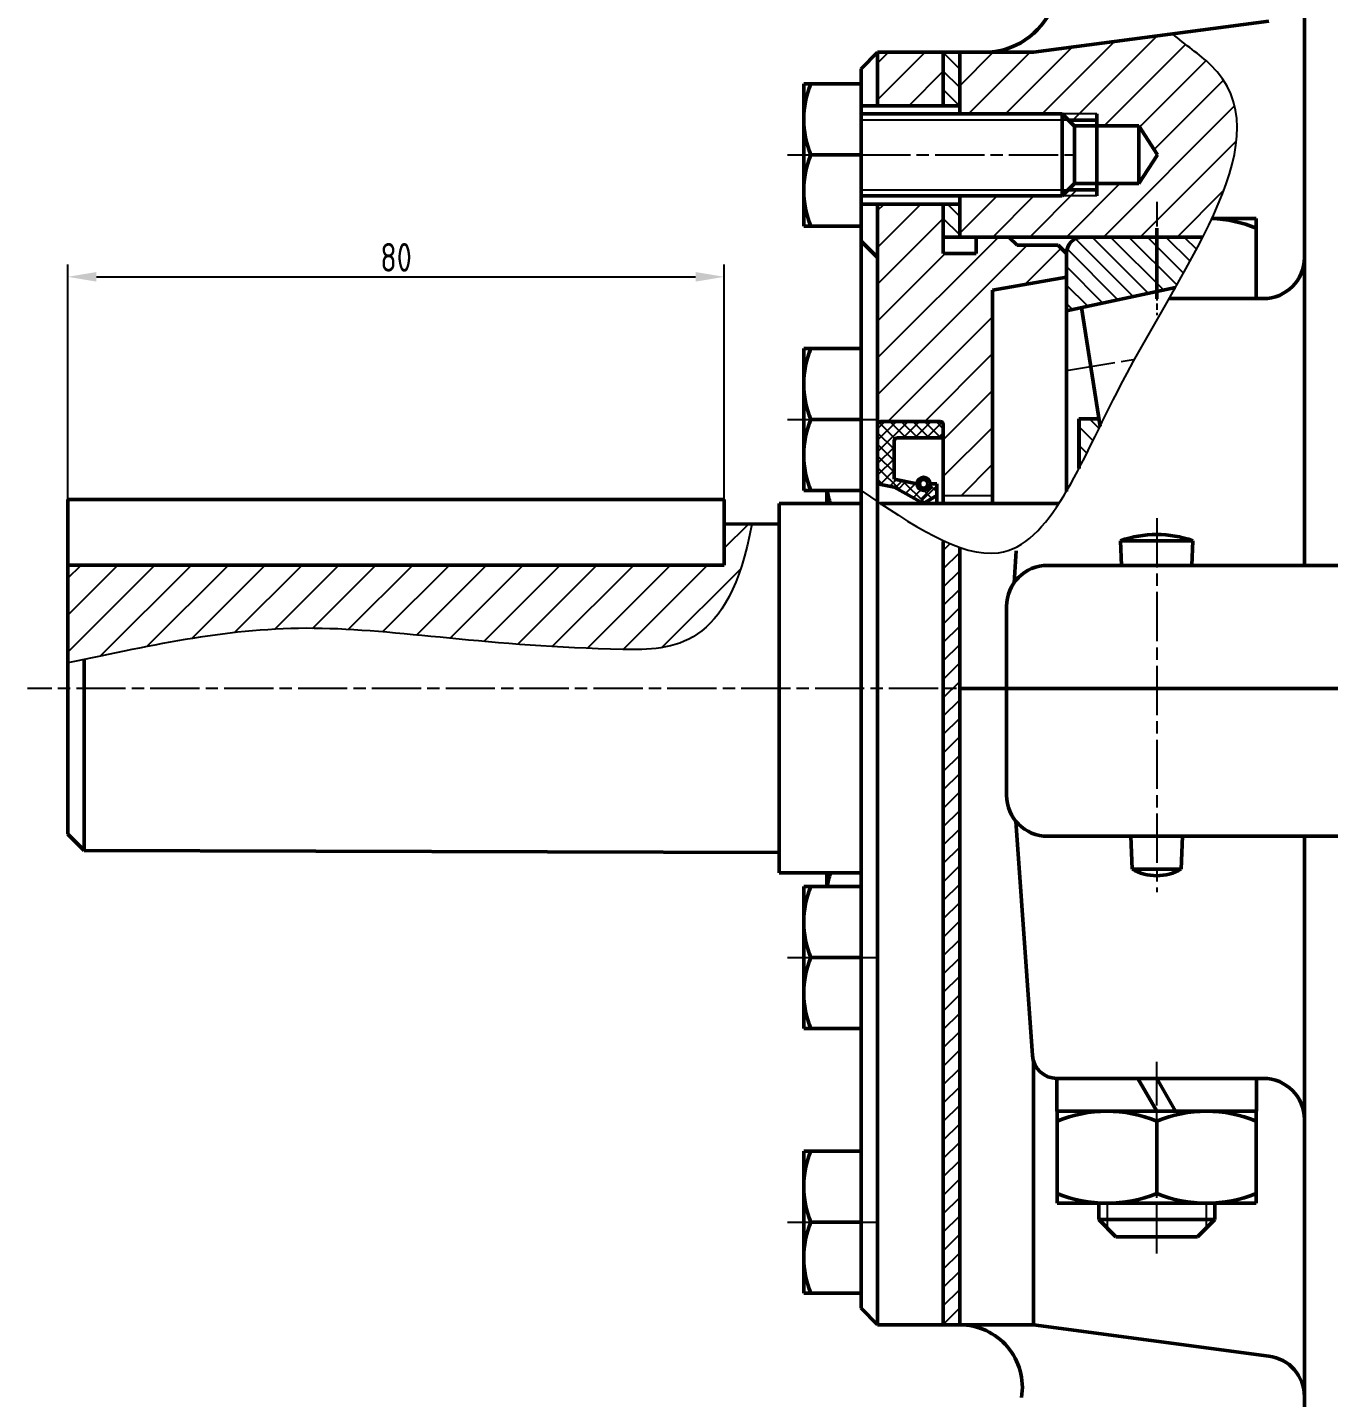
# Model space of a CAD drawing. Header units: millimetres. Extents: x -11122 to -2883, y -3177 to -1688.
# Drawn here: x -6269.4 to -6110.8, y -2657 to -2490.1 of the extents above; entities that cross this region are included whole.
import ezdxf

# ---------------------------------------------------------------- set-up
doc = ezdxf.new("R2010")
doc.units = ezdxf.units.MM
doc.header["$LTSCALE"] = 0.5
doc.linetypes.add('AM_ISO08W050', pattern=[18, 12, -1.5, 3, -1.5])
doc.linetypes.add('AM_ISO08W050x2', pattern=[9, 6, -0.75, 1.5, -0.75])
for name, color, linetype, lineweight in [('AM_0', 7, 'Continuous', 50), ('AM_0N', 7, 'Continuous', 50), ('AM_4', 3, 'Continuous', 25), ('AM_5', 3, 'Continuous', 25), ('AM_7', 4, 'AM_ISO08W050', 25), ('AM_8N', 1, 'Continuous', 25), ('duong_dam', 7, 'Continuous', 50), ('nét đậm', 7, 'Continuous', 50)]:
    doc.layers.add(name, color=color, linetype=linetype, lineweight=lineweight)
doc.styles.add('TCVN', font='tcvn+7284-2003i.ttf', dxfattribs={"width": 0.8, "height": 3.5})
doc.dimstyles.new('MyTemplate$0', dxfattribs={"dimtxt": 3.5, "dimasz": 3.5, "dimexe": 1.5, "dimexo": 0, "dimtad": 1, "dimtoh": 1, "dimdec": 0, "dimzin": 0, "dimtxsty": 'TCVN', "dimcen": 0, "dimclrd": 3, "dimclre": 3, "dimclrt": 1, "dimadec": 0, "dimazin": 0, "dimtfac": 1, "dimtdec": 0, "dimtofl": 0, "dimtmove": 0, "dimatfit": 3, "dimfxl": 1, "dimtfill": 1, "dimtolj": 1, "dimtzin": 0, "dimarcsym": 0})
pattern_1 = [(45, (1389, 0), (-2.245064030267288, 2.245064030267288), [])]
pattern_2 = [(135, (1389, 0), (-1.122532015133644, -1.122532015133644), [])]

# ---------------------------------------------------------------- blocks, each defined once
blk = doc.blocks.new('*D159')
at = {"layer": 'AM_5', "color": 3, "lineweight": -2, "transparency": 16777216}
for p, q in [((-6264.468861811161, -2547.518641575738), (-6264.468861811161, -2518.950655411703)), ((-6184.468854884918, -2547.598617575691), (-6184.468854884918, -2518.950655411703)), ((-6260.968861811161, -2520.450655411703), (-6187.968854884918, -2520.450655411703))]:
    blk.add_line(p, q, dxfattribs=at)
at = {"layer": 'AM_5', "color": 3, "transparency": 16777216}
for points in [[(-6260.968861811161, -2519.86732207837), (-6260.968861811161, -2521.033988745037), (-6264.468861811161, -2520.450655411703)], [(-6187.968854884918, -2519.86732207837), (-6187.968854884918, -2521.033988745037), (-6184.468854884918, -2520.450655411703)]]:
    blk.add_solid(points, dxfattribs=at)
at = {"layer": 'AM_5', "color": 1, "transparency": 16777216, "insert": (-6224.46885834804, -2518.075655411703), "char_height": 3.5, "attachment_point": 5, "style": 'TCVN', "bg_fill": 3, "box_fill_scale": 1.1, "bg_fill_color": 256, "bg_fill_true_color": 13158600, "bg_fill_transparency": 0}
blk.add_mtext('\\A1;80', dxfattribs=at)

msp = doc.modelspace()

# ---------------------------------------------------------------- hatches: boundary and pattern name
at = {"layer": 'AM_4'}
h = msp.add_hatch(dxfattribs=at)
h.set_pattern_fill('ANSI31', color=256)
h.set_pattern_definition(pattern_1)
edge = h.paths.add_edge_path()
edge.add_spline(control_points=[(-6262.46886181116, -2567.052282699082), (-6252.532909458064, -2564.993234499914), (-6235.314252787336, -2561.292149428469), (-6208.74471550711, -2566.336966046748), (-6183.887337697306, -2565.800283994589), (-6181.128854884918, -2550.563058298646)], knot_values=[0, 0, 0, 0, 26.50300448399887, 54.05389084965449, 64.49464738507524, 64.49464738507524, 64.49464738507524, 64.49464738507524], degree=3, periodic=0)
edge.add_line((-6181.128854884918, -2550.563058298646), (-6184.468854884918, -2550.554268146546))
edge.add_line((-6184.468854884918, -2550.554268146546), (-6184.468854884918, -2555.598617575691))
edge.add_line((-6184.468854884918, -2555.598617575691), (-6264.46886181116, -2555.598617575691))
edge.add_line((-6264.46886181116, -2555.598617575691), (-6264.46886181116, -2567.465234331364))
edge.add_spline(control_points=[(-6264.468854884919, -2567.465232904401), (-6263.795075736301, -2567.326829590572), (-6263.128675666388, -2567.189017305098), (-6262.46886181116, -2567.052282699082)], knot_values=[64.49464738507524, 64.49464738507524, 64.49464738507524, 64.49464738507524, 66.25462458124713, 66.25462458124713, 66.25462458124713, 66.25462458124713], degree=3, periodic=0)
at = {"layer": 'AM_7', "lineweight": 25}
h = msp.add_hatch(dxfattribs=at)
h.set_pattern_fill('ANSI31', color=256)
h.set_pattern_definition([(45, (-7537.646207512727, -5495.487000423553), (-2.245064030267288, 2.245064030267288), [])])
edge = h.paths.add_edge_path()
edge.add_spline(control_points=[(-6126.161809192278, -2515.598235534067), (-6121.904182177324, -2507.201898470954), (-6119.322023857749, -2497.99382949726), (-6128.335243558196, -2492.189512975829), (-6129.850264285968, -2490.844018757228)], knot_values=[59.98348533501261, 59.98348533501261, 59.98348533501261, 59.98348533501261, 84.16502906134838, 90.14529633920203, 90.14529633920328, 90.14529633920328, 90.14529633920328], degree=3, periodic=0)
edge.add_line((-6129.850264285968, -2490.844018757229), (-6146.788854884942, -2493.098235534057))
edge.add_line((-6146.788854884941, -2493.098235534057), (-6152.792735143939, -2493.098235534057))
edge.add_line((-6152.792735143939, -2493.098235534057), (-6155.788854884921, -2493.098235534056))
edge.add_line((-6155.788854884921, -2493.098235534056), (-6155.788854884921, -2500.598235534056))
edge.add_line((-6155.788854884921, -2500.598235534056), (-6143.288854884921, -2500.598235534056))
edge.add_line((-6143.288854884921, -2500.598235534056), (-6142.538854884921, -2501.348235534056))
edge.add_line((-6142.538854884921, -2501.348235534056), (-6139.072187784921, -2501.348230954579))
edge.add_line((-6139.072187784921, -2501.348230954579), (-6139.072186862191, -2502.046738504577))
edge.add_line((-6139.072186862191, -2502.046738504577), (-6133.952790276899, -2502.046731741842))
edge.add_line((-6133.952790276898, -2502.046731741842), (-6131.686576770009, -2505.572475058071))
edge.add_line((-6131.686576770009, -2505.572475058071), (-6133.952780961861, -2509.098225182577))
edge.add_line((-6133.952780961861, -2509.098225182577), (-6139.072177547154, -2509.098231945316))
edge.add_line((-6139.072177547154, -2509.098231945316), (-6139.072176556403, -2509.848230954576))
edge.add_line((-6139.072176556403, -2509.848230954576), (-6142.538854884933, -2509.848235534067))
edge.add_line((-6142.538854884933, -2509.848235534067), (-6143.288854884921, -2510.598235534056))
edge.add_line((-6143.288854884921, -2510.598235534056), (-6155.788854884921, -2510.598235534056))
edge.add_line((-6155.788854884921, -2510.598235534056), (-6155.788854884921, -2515.598235534053))
edge.add_line((-6155.788854884921, -2515.598235534053), (-6126.896345728544, -2515.598235534053))
edge.add_line((-6126.896345728544, -2515.598235534053), (-6126.161809192268, -2515.598235534047))
h = msp.add_hatch(dxfattribs=at)
h.set_pattern_fill('ANSI31', color=256)
h.set_pattern_definition(pattern_1)
h.paths.add_polyline_path([(-6165.788854884913, -2493.098235534053), (-6157.788854884913, -2493.098235534054), (-6157.788854884914, -2499.598235534057), (-6165.788854884914, -2499.598235534055)])
h.paths.add_polyline_path([(-6163.788854884922, -2546.071848450747), (-6160.188854884924, -2548.071848450747), (-6158.588854884923, -2547.071848450747), (-6159.388854884923, -2545.671848450747, 1), (-6160.988854884923, -2545.671848450747), (-6163.788854884922, -2545.111848450746), (-6165.788854884922, -2545.671848450746)])
h.paths.add_polyline_path([(-6160.374641322551, -2547.674878831077), (-6160.5634837789, -2547.863721287426), (-6161.472621068996, -2547.35864501515), (-6161.081748103737, -2546.96777204989)], flags=16)
h = msp.add_hatch(dxfattribs=at)
h.set_pattern_fill('ANSI31', color=256, scale=0.5, angle=90)
h.set_pattern_definition(pattern_2)
h.paths.add_polyline_path([(-6155.788854884921, -2493.098235534053), (-6157.788854884921, -2493.098235534053), (-6157.788854884921, -2499.598235534056), (-6155.788854884921, -2499.598235534056)])
h = msp.add_hatch(dxfattribs=at)
h.set_pattern_fill('ANSI31', color=256)
h.set_pattern_definition(pattern_1)
h.paths.add_polyline_path([(-6151.788854884921, -2522.071678360412), (-6142.788854885014, -2520.484735534052), (-6142.788854885014, -2517.598235534053), (-6143.788854885014, -2516.598235534053), (-6148.788854884921, -2516.598235534053), (-6149.788854884921, -2515.598235534053), (-6153.788854884921, -2515.598235534053), (-6153.788854884921, -2517.598235534053), (-6157.788854884921, -2517.598235534053), (-6157.788854884921, -2511.598235534056), (-6165.788854884921, -2511.598235534056), (-6165.788854884921, -2538.018024581584), (-6165.735031015758, -2538.071848450747), (-6157.788854884921, -2538.071848450747), (-6157.788854884921, -2547.071848450747), (-6151.788854884921, -2547.071848450749)])
at = {"layer": 'AM_7'}
h = msp.add_hatch(dxfattribs=at)
h.set_pattern_fill('ANSI31', color=256, scale=0.5, angle=90)
h.set_pattern_definition(pattern_2)
h.paths.add_polyline_path([(-6155.788854884921, -2511.598235534056), (-6157.788854884921, -2511.598235534056), (-6157.788854884921, -2515.598235534053), (-6155.788854884921, -2515.598235534053)])
at = {"layer": 'AM_7', "lineweight": 25}
h = msp.add_hatch(dxfattribs=at)
h.set_pattern_fill('ANSI31', color=256, scale=0.5, angle=90)
h.set_pattern_definition([(135, (-7537.646207512727, -5495.487000423553), (-1.122532015133644, -1.122532015133644), [])])
edge = h.paths.add_edge_path()
edge.add_spline(control_points=[(-6129.492250750065, -2521.731669174428), (-6128.305827048589, -2519.640543754548), (-6127.172220059001, -2517.590836149253), (-6126.161809192279, -2515.598235534068)], knot_values=[54.24477349637989, 54.24477349637989, 54.24477349637989, 54.24477349637989, 59.98348533501261, 59.98348533501261, 59.98348533501261, 59.98348533501261], degree=3, periodic=0)
edge.add_line((-6126.161809192268, -2515.598235534047), (-6140.788854885015, -2515.598235534047))
edge.add_arc((-6140.788854885014, -2517.598235534047), 2, 90, 180)
edge.add_line((-6142.788854885014, -2517.598235534047), (-6142.788854885014, -2524.598235534047))
edge.add_line((-6142.788854885014, -2524.598235534047), (-6129.492250750066, -2521.731669174429))
edge = h.paths.add_edge_path()
edge.add_line((-6138.692566125615, -2538.688758685221), (-6138.840890373393, -2537.737587069258))
edge.add_line((-6138.840890373393, -2537.737587069258), (-6141.25623709577, -2537.737587069258))
edge.add_line((-6141.256237095771, -2537.737587069258), (-6141.256237095771, -2543.806071579771))
edge.add_spline(control_points=[(-6141.256237095771, -2543.806071579772), (-6140.40888110762, -2542.189956427464), (-6139.563776884401, -2540.463772506262), (-6138.692566125615, -2538.688758685222)], knot_values=[34.46623545732745, 34.46623545732745, 34.46623545732745, 34.46623545732745, 39.21529286257083, 39.21529286257083, 39.21529286257083, 39.21529286257083], degree=3, periodic=0)
at = {"layer": 'AM_7'}
h = msp.add_hatch(dxfattribs=at)
h.set_pattern_fill('ANSI31', color=256, scale=0.5)
h.set_pattern_definition([(45, (1389, 0), (-1.122532015133644, 1.122532015133644), [])])
h.paths.add_polyline_path([(-6157.383023640221, -2552.859944272579), (-6157.788854884921, -2552.676811369501), (-6157.788854884921, -2648.098235534055), (-6155.788854884921, -2648.098235534055), (-6155.788854884921, -2553.485295320079), (-6156.182793690436, -2553.34587995627), (-6156.579878068146, -2553.194901222632), (-6156.979993042961, -2553.032781775858)])

# ---------------------------------------------------------------- linework, layer by layer
msp.add_line((-6142.788854885021, -2517.598235534047), (-6142.788854885021, -2520.484735534046))
at = {"layer": 'AM_0', "lineweight": 50}
for p, q in [((-6113.788854884916, -2555.598235534057), (-6113.788854884916, -2415.040049810584)), ((-6167.788854884921, -2496.937981496211), (-6174.788854884922, -2496.937981496211)), ((-6174.788854884922, -2496.937981496211), (-6174.788854884922, -2505.598235534056)), ((-6167.788854884921, -2514.2584895719), (-6167.788854884921, -2496.937981496211)), ((-6167.788854884921, -2514.25686943453), (-6167.788854884921, -2496.93960163358)), ((-6167.788854884921, -2500.598235534055), (-6166.788854884921, -2500.598235534056)), ((-6167.788854884921, -2510.598235534055), (-6167.788854884921, -2500.598235534055)), ((-6174.788854884922, -2505.598235534056), (-6174.788854884922, -2514.2584895719)), ((-6173.930990508654, -2505.598235534056), (-6167.788854884921, -2505.598235534056)), ((-6167.788854884921, -2510.598235534056), (-6166.788854884921, -2510.598235534056)), ((-6119.664499231934, -2513.324033372594), (-6125.05403065454, -2513.324033372594)), ((-6125.054030654539, -2513.324033372594), (-6119.664499231934, -2513.324033372594)), ((-6119.664499231934, -2523.124033372594), (-6119.664499231934, -2513.324033372594)), ((-6174.788854884921, -2514.2584895719), (-6167.788854884921, -2514.2584895719)), ((-6131.788854884915, -2514.52504349937), (-6131.788854884916, -2523.124033372594)), ((-6167.788854884921, -2529.165959528658), (-6174.788854884922, -2529.165959528658)), ((-6174.788854884922, -2529.165959528658), (-6174.788854884922, -2537.826213566503)), ((-6167.788854884921, -2546.486467604347), (-6167.788854884921, -2529.165959528658)), ((-6167.788854884921, -2546.75686943453), (-6167.788854884921, -2529.43960163358)), ((-6174.788854884922, -2537.826213566503), (-6174.788854884922, -2546.486467604347)), ((-6173.930990508653, -2537.826213566503), (-6167.788854884921, -2537.826213566503)), ((-6174.788854884921, -2546.486467604347), (-6167.788854884921, -2546.486467604347)), ((-6174.788854884921, -2594.710003463761), (-6167.788854884921, -2594.710003463761)), ((-6174.788854884922, -2603.370257501605), (-6174.788854884922, -2594.710003463761)), ((-6167.788854884921, -2611.75686943453), (-6167.788854884921, -2594.43960163358)), ((-6174.788854884922, -2612.030511539449), (-6174.788854884922, -2603.370257501605)), ((-6173.930990508653, -2603.370257501605), (-6167.788854884921, -2603.370257501605)), ((-6167.788854884921, -2612.030511539449), (-6174.788854884922, -2612.030511539449)), ((-6146.788854884918, -2648.098235534055), (-6146.788854884918, -2616.034985233797)), ((-6146.788854884921, -2618.098235534054), (-6146.788854884921, -2619.698235534054)), ((-6143.938854884913, -2618.098235534054), (-6118.788854884916, -2618.098235534054)), ((-6143.938854884913, -2622.098235534055), (-6143.938854884913, -2618.098235534057)), ((-6131.788854884912, -2622.098235534055), (-6134.09825596167, -2618.098235534057)), ((-6131.788854884911, -2618.098235534057), (-6129.479453808154, -2622.098235534055)), ((-6119.638854884912, -2622.098235534055), (-6119.638854884912, -2618.098235534057)), ((-6131.788854884913, -2622.098235534053), (-6143.913210537896, -2622.098235534053)), ((-6143.913210537896, -2622.098235534053), (-6143.913210537896, -2633.298235534053)), ((-6119.664499231931, -2622.098235534053), (-6131.788854884913, -2622.098235534053)), ((-6119.664499231931, -2622.098235534053), (-6119.664499231932, -2633.298235534053)), ((-6131.788854884913, -2623.29924566083), (-6131.788854884913, -2632.097225407277)), ((-6174.788854884921, -2626.937981496208), (-6167.788854884921, -2626.937981496208)), ((-6174.788854884922, -2635.598235534052), (-6174.788854884922, -2626.937981496208)), ((-6167.788854884921, -2644.25686943453), (-6167.788854884921, -2626.93960163358)), ((-6143.913210537896, -2633.298235534053), (-6119.664499231932, -2633.298235534053)), ((-6138.853792103817, -2633.298235534054), (-6138.853792103818, -2635.29823553387)), ((-6124.723917666015, -2633.298235534053), (-6124.723917666014, -2635.29823553387)), ((-6138.853792103819, -2635.298235533871), (-6136.753792103819, -2637.398235533869)), ((-6138.853792103817, -2635.29823553387), (-6124.723917666014, -2635.29823553387)), ((-6124.723917666014, -2635.29823553387), (-6126.823917666014, -2637.39823553387)), ((-6174.788854884922, -2644.258489571896), (-6174.788854884922, -2635.598235534052)), ((-6173.930990508654, -2635.598235534052), (-6167.788854884921, -2635.598235534052)), ((-6167.788854884921, -2644.258489571896), (-6174.788854884922, -2644.258489571896))]:
    msp.add_line(p, q, dxfattribs=at)
at = {"layer": 'AM_0'}
for p, q in [((-6146.788854884918, -2493.098235534053), (-6118.129261591997, -2489.284167554757)), ((-6165.788854884921, -2493.098235534053), (-6167.788854884921, -2495.098235534053)), ((-6165.788854884921, -2493.098235534053), (-6152.792735143939, -2493.098235534053)), ((-6165.788854884921, -2499.598235534056), (-6165.788854884921, -2493.098235534054)), ((-6165.788854884921, -2493.098235534053), (-6155.788854884921, -2493.098235534053)), ((-6157.788854884921, -2493.098235534053), (-6157.788854884921, -2499.598235534056)), ((-6155.788854884921, -2500.598235534056), (-6155.788854884921, -2493.098235534053)), ((-6152.792735143939, -2493.098235534057), (-6146.788854884918, -2493.098235534057)), ((-6167.788854884921, -2646.098235534055), (-6167.788854884921, -2495.098235534053)), ((-6167.788854884921, -2548.098235534053), (-6167.788854884921, -2495.098235534053)), ((-6155.788854884921, -2499.598235534056), (-6167.788854884921, -2499.598235534056)), ((-6143.288854884921, -2500.598235534056), (-6166.788854884921, -2500.598235534056)), ((-6143.288854884921, -2500.598235534056), (-6141.788854884921, -2502.098235534056)), ((-6143.288854884921, -2510.598235534056), (-6143.288854884921, -2500.598235534056)), ((-6139.072187784921, -2501.348230954579), (-6142.538854884921, -2501.348235534056)), ((-6139.072187784921, -2501.348230954579), (-6139.07218778492, -2500.598235534055)), ((-6141.788854884921, -2509.098235534056), (-6141.788854884921, -2502.098235534056)), ((-6143.288854884921, -2510.598235534056), (-6141.788854884921, -2509.098235534056)), ((-6139.072176556403, -2509.848230954576), (-6142.538846078235, -2509.848235534056)), ((-6139.072176556403, -2509.848230954575), (-6139.072176556403, -2510.598235534056)), ((-6167.788854884921, -2511.598235534056), (-6155.788854884921, -2511.598235534056)), ((-6166.788854884921, -2510.598235534056), (-6143.288854884921, -2510.598235534056)), ((-6165.788854884921, -2648.098235534055), (-6165.788854884921, -2511.598235534056)), ((-6157.788854884921, -2511.598235534056), (-6157.788854884921, -2517.598235534053)), ((-6155.788854884921, -2515.598235534053), (-6155.788854884921, -2510.598235534056)), ((-6167.788854884921, -2516.098235534053), (-6165.788854884921, -2518.098235534053)), ((-6157.778748123932, -2515.598235534053), (-6126.896345728544, -2515.598235534053)), ((-6153.788854884921, -2517.598235534053), (-6153.788854884921, -2515.598235534053)), ((-6149.788854884921, -2515.598235534053), (-6148.788854884921, -2516.598235534053)), ((-6148.788854884921, -2516.598235534053), (-6143.788854885021, -2516.598235534053)), ((-6143.788854885021, -2516.598235534053), (-6142.788854885021, -2517.598235534053)), ((-6143.788854885021, -2516.598235534047), (-6142.788854885021, -2517.598235534047)), ((-6126.161809192234, -2515.598235534047), (-6140.788854885014, -2515.598235534047)), ((-6157.788854884921, -2517.598235534053), (-6153.788854884921, -2517.598235534053)), ((-6142.788854885014, -2517.598235534053), (-6142.788854885014, -2520.484735534052)), ((-6142.788854885014, -2517.598235534047), (-6142.788854885014, -2546.580971026072)), ((-6142.788854885021, -2520.484735534053), (-6151.788854884921, -2522.071678360412)), ((-6142.788854885014, -2524.598235534047), (-6129.492250750065, -2521.731669174429)), ((-6151.788854884921, -2522.071678360412), (-6151.788854884921, -2548.071848450748)), ((-6130.271099018209, -2523.098235534055), (-6118.788854884916, -2523.098235534055)), ((-6119.638854884919, -2523.098235534055), (-6130.271099018209, -2523.098235534055)), ((-6140.951586435333, -2524.202145534074), (-6138.692566125615, -2538.688758685221)), ((-6167.788854884921, -2548.215928569069), (-6167.788854884921, -2537.826213566503)), ((-6138.840890373393, -2537.737587069258), (-6141.256237095771, -2537.737587069258)), ((-6171.987810170158, -2548.071848450747), (-6171.987810170158, -2546.486467604347)), ((-6171.987810170158, -2548.071848450747), (-6171.987810170158, -2546.75686943453)), ((-6264.46886181116, -2588.343864088341), (-6264.468861811161, -2547.554268146546)), ((-6184.468854884918, -2547.554268146546), (-6264.46886181116, -2547.554268146546)), ((-6184.468854884918, -2555.554268146546), (-6184.468854884918, -2547.554268146546)), ((-6184.468854884918, -2555.554268146546), (-6184.468854884918, -2547.598617575691)), ((-6177.788854884918, -2548.071848450745), (-6167.788854884921, -2548.071848450747)), ((-6177.788854884918, -2593.071986976043), (-6177.788854884919, -2548.071848450745)), ((-6165.435402618928, -2548.071848450748), (-6143.708341045897, -2548.071848450749)), ((-6177.788854884918, -2550.571848450746), (-6184.468854884918, -2550.554268146546)), ((-6184.468854884918, -2550.554268146546), (-6184.468854884918, -2555.554268146546)), ((-6157.788854884921, -2648.098235534055), (-6157.788854884921, -2552.676811369588)), ((-6155.788854884921, -2618.098235534054), (-6155.788854884921, -2553.48529532008)), ((-6155.788854884921, -2553.48529532008), (-6155.788854884921, -2648.098235534055)), ((-6155.788854884921, -2648.098235534055), (-6155.788854884921, -2553.485295320081)), ((-6136.083849750207, -2555.598235534057), (-6136.188862138823, -2552.597861535666)), ((-6136.188858398838, -2552.598235534057), (-6127.388858398839, -2552.598235534057)), ((-6127.493858398839, -2555.598235534057), (-6127.388858398839, -2552.598235534057)), ((-6149.173331775967, -2557.727495486322), (-6148.899226423116, -2553.834564764359)), ((-6184.468854884918, -2555.554268146546), (-6264.46886181116, -2555.554268146546)), ((-6145.079574140452, -2555.598235534057), (-6011.900423479497, -2555.598235534057)), ((-6150.079574140452, -2583.598235534056), (-6150.079574140452, -2560.598235534055)), ((-6262.46886181116, -2590.349127652472), (-6262.46886181116, -2567.052281245515)), ((-6155.788854884921, -2570.598235534056), (-5983.788854885011, -2570.598235534057)), ((-6148.940538700316, -2586.775176305847), (-6146.931445847833, -2615.308947016073)), ((-6264.46886181116, -2588.343864088341), (-6262.468868737401, -2590.349127634244)), ((-6145.079574140452, -2588.598235534057), (-5994.49813562938, -2588.598235534057)), ((-6134.788858398839, -2592.598235534057), (-6134.928857463852, -2588.598235534057)), ((-6128.788858398839, -2592.598235534057), (-6128.648858398839, -2588.598235534057)), ((-6113.788854884916, -2747.598235534057), (-6113.788854884915, -2588.598235534057)), ((-6177.788854884917, -2590.571986976043), (-6262.46886181116, -2590.349127652472)), ((-6177.788854884918, -2593.071986976043), (-6177.788854884917, -2590.571986976043)), ((-6177.788854884917, -2590.571986976043), (-6177.788854884917, -2590.571986976043)), ((-6177.788854884918, -2593.071986976043), (-6167.788854884921, -2593.071986976043)), ((-6171.987810170158, -2593.124622617361), (-6171.987810170158, -2594.439601633578)), ((-6171.987810170158, -2593.124622617361), (-6171.987810170158, -2594.710003463761)), ((-6167.788854884921, -2603.370257501616), (-6167.788854884921, -2592.98054249905)), ((-6134.788858398839, -2592.598235534057), (-6128.788858398839, -2592.598235534057)), ((-6136.753792103818, -2637.398235533869), (-6126.823917666014, -2637.39823553387)), ((-6165.788854884921, -2648.098235534055), (-6167.788854884921, -2646.098235534055)), ((-6165.788854884921, -2648.098235534055), (-6155.788854884921, -2648.098235534055)), ((-6155.788854884921, -2648.098235534055), (-6146.788854884918, -2648.098235534055)), ((-6146.788854884918, -2648.098235534055), (-6118.129261591997, -2651.912303513353))]:
    msp.add_line(p, q, dxfattribs=at)
at = {"layer": 'AM_0', "lineweight": 25}
for p, q in [((-6121.852720020123, -2523.098235534056), (-6121.852720020123, -2523.124033372594)), ((-6157.788854884921, -2538.071848450747), (-6165.788854884921, -2538.071848450747)), ((-6157.788854884921, -2548.071848450747), (-6157.788854884921, -2538.071848450747)), ((-6157.788854884921, -2547.071848450747), (-6151.788854884921, -2547.071848450749)), ((-6143.938854884913, -2618.098235534057), (-6119.638854884912, -2618.098235534057)), ((-6119.638854884912, -2622.098235534055), (-6143.938854884913, -2622.098235534055))]:
    msp.add_line(p, q, dxfattribs=at)
at = {"layer": 'AM_0', "lineweight": 53}
msp.add_line((-6141.256237095771, -2537.737587069258), (-6141.256237095771, -2543.806071579776), dxfattribs=at)
at = {"layer": 'AM_0'}
for centre, radius, start, end in [((-6152.792735143939, -2484.098235534053), 9.00000000000341, 270, 337.4143317024404), ((-6140.788854885014, -2517.598235534047), 2, 90, 180), ((-6118.788854884916, -2518.098235534055), 5, 270, 0), ((-6165.175171464658, -2545.618499818428), 6.812638705500741, 187.3196929130206, 201.1073961674909), ((-6131.789385520435, -2564.956968214851), 13.11879996124785, 70.40090365627347, 109.5942262254877), ((-6145.079574140452, -2560.598235534055), 5, 90, 180), ((-6145.079574140452, -2583.598235534056), 5, 180, 270), ((-6165.175171464658, -2595.57797124968), 6.812638705500741, 158.8926038325358, 172.6803070869794), ((-6131.788858398839, -2587.373235534057), 6.024999999999999, 240.1371656437232, 299.8628343562768), ((-6155.788854884921, -2655.728496338284), 7.630260804231188, 350.5830067220105, 90), ((-6118.788854884916, -2656.86860623695), 5, 0, 82.41952164722535)]:
    msp.add_arc(centre, radius, start, end, dxfattribs=at)
at = {"layer": 'AM_0', "lineweight": 50}
for centre, radius, start, end in [((-6163.431621837887, -2501.268108515134), 11.3572330470354, 157.5878752087489, 202.4121247912511), ((-6163.431621837884, -2509.928362552978), 11.35723304703876, 157.5878752087489, 202.4121247912511), ((-6125.726677058425, -2529.224159638442), 15.90012626584843, 67.5878752087464, 87.5988331601604), ((-6163.431621837886, -2533.496086547581), 11.3572330470354, 157.5878752087489, 202.4121247912511), ((-6163.431621837883, -2542.156340585425), 11.35723304703876, 157.5878752087489, 202.4121247912511), ((-6163.431621837883, -2599.040130482683), 11.35723304703876, 157.5878752087489, 202.4121247912511), ((-6163.431621837886, -2607.700384520527), 11.3572330470354, 157.5878752087489, 202.4121247912511), ((-6143.938854884913, -2615.098235534052), 3, 184.027609051667, 270), ((-6118.788854884916, -2623.098235534054), 5, 0, 90), ((-6137.851032711404, -2637.998361799902), 15.90012626584843, 67.5878752087464, 112.4121247912536), ((-6125.726677058423, -2637.9983617999), 15.90012626584642, 67.5878752087464, 112.4121247912536), ((-6163.431621837884, -2631.26810851513), 11.35723304703876, 157.5878752087489, 202.4121247912511), ((-6137.851032711404, -2617.398109268205), 15.90012626584843, 247.5878752087464, 292.4121247912536), ((-6125.726677058423, -2617.398109268207), 15.90012626584642, 247.5878752087464, 292.4121247912536), ((-6163.431621837887, -2639.928362552974), 11.3572330470354, 157.5878752087489, 202.4121247912511)]:
    msp.add_arc(centre, radius, start, end, dxfattribs=at)
at = {"layer": 'AM_0N', "lineweight": 50}
msp.add_line((-6165.788854884921, -2538.471848450747), (-6165.788854884921, -2540.071848450747), dxfattribs=at)
at = {"layer": 'AM_0N'}
for p, q in [((-6158.188854884921, -2538.071848450747), (-6165.388854884921, -2538.071848450747)), ((-6157.788854884921, -2545.671848450746), (-6157.788854884921, -2538.471848450747)), ((-6165.788854884921, -2540.071848450747), (-6165.788854884921, -2548.071848450747)), ((-6163.388854884922, -2540.071848450747), (-6157.788854884921, -2540.071848450747)), ((-6163.788854884921, -2540.471848450747), (-6163.788854884922, -2545.111848450746)), ((-6163.788854884922, -2545.111848450746), (-6160.988854884922, -2545.671848450747)), ((-6165.788854884922, -2545.671848450746), (-6163.788854884922, -2546.071848450747)), ((-6163.788854884922, -2546.071848450747), (-6160.188854884924, -2548.071848450747)), ((-6160.188854884924, -2548.071848450747), (-6158.588854884923, -2547.071848450747)), ((-6159.388854884923, -2545.671848450747), (-6158.588854884923, -2545.671848450747)), ((-6158.588854884923, -2547.071848450747), (-6158.588854884923, -2545.671848450747)), ((-6158.588854884923, -2547.071848450747), (-6158.588854884923, -2548.071848450747)), ((-6157.788854884921, -2545.671848450746), (-6157.788854884921, -2548.071848450747))]:
    msp.add_line(p, q, dxfattribs=at)
msp.add_circle((-6160.188854884923, -2545.671848450747), 0.52, dxfattribs=at)
for centre, radius, start, end in [((-6165.388854884922, -2538.471848450746), 0.4, 90, 180), ((-6158.188854884922, -2538.471848450748), 0.4, 0, 90), ((-6163.388854884922, -2540.471848450747), 0.4, 90, 180), ((-6160.188854884923, -2545.671848450747), 0.8, 0, 180), ((-6160.188854884923, -2545.671848450747), 0.8, 180, 0)]:
    msp.add_arc(centre, radius, start, end, dxfattribs=at)
at = {"layer": 'AM_4'}
for p, q in [((-6142.538854884921, -2501.348235534056), (-6167.788854884921, -2501.348235534056)), ((-6139.07218778492, -2500.598235534055), (-6143.288854884921, -2500.598235534055)), ((-6167.788854884921, -2509.848235534056), (-6142.538854884921, -2509.848235534056)), ((-6139.072176556403, -2510.598235534056), (-6143.288854884921, -2510.598235534056))]:
    msp.add_line(p, q, dxfattribs=at)
at = {"layer": 'AM_4', "lineweight": 25}
for p, q in [((-6137.803792103818, -2633.298235534055), (-6137.803792103818, -2636.34823553387)), ((-6125.773917666014, -2633.298235534055), (-6125.773917666014, -2636.34823553387))]:
    msp.add_line(p, q, dxfattribs=at)
msp.add_open_spline([(-6167.788854884921, -2546.486467604347), (-6161.720466834991, -2550.595384857125), (-6147.294368191799, -2560.363324072214), (-6135.519242097828, -2527.429007026548), (-6114.445783844289, -2501.134021505581), (-6128.335243558196, -2492.189512975829), (-6129.850264285968, -2490.844018757229)], degree=3, knots=[0, 0, 0, 0, 18.36810621611512, 43.66565057838621, 84.16502906134838, 90.14529633920203, 90.14529633920304, 90.14529633920304, 90.14529633920304], dxfattribs=at)
at = {"layer": 'AM_4'}
msp.add_open_spline([(-6181.128854884918, -2550.563058298646), (-6183.887337697306, -2565.800283994589), (-6208.74471550711, -2566.336966046748), (-6236.039301789416, -2561.15448277601), (-6253.648823934932, -2565.24265278703), (-6264.468854884919, -2567.465232904401)], degree=3, knots=[0, 0, 0, 0, 10.44075653542075, 37.99164290107637, 66.25462458124713, 66.25462458124713, 66.25462458124713, 66.25462458124713], dxfattribs=at)
at = {"layer": 'AM_7', "linetype": 'AM_ISO08W050x2'}
for p, q in [((-6176.788854884922, -2505.598235534056), (-6165.788854884922, -2505.598235534056)), ((-6131.788854884916, -2511.324033372594), (-6131.788854884916, -2525.124033372594)), ((-6176.788854884922, -2537.826213566503), (-6165.788854884922, -2537.826213566503)), ((-6176.788854884922, -2603.370257501605), (-6165.788854884921, -2603.370257501605)), ((-6176.788854884922, -2635.598235534052), (-6165.788854884921, -2635.598235534052))]:
    msp.add_line(p, q, dxfattribs=at)
at = {"layer": 'AM_7'}
for p, q in [((-6167.788854884921, -2505.598235534056), (-6141.788854884921, -2505.598235534056)), ((-6131.788826509937, -2549.838168265452), (-6131.788859862973, -2595.398235534057)), ((-5906.413851811572, -2570.598235534056), (-6269.384678509952, -2570.598235534056)), ((-6131.788854884916, -2639.406983829027), (-6131.788854884915, -2616.072930100119))]:
    msp.add_line(p, q, dxfattribs=at)
at = {"layer": 'AM_7', "lineweight": 25}
msp.add_line((-6142.788854885014, -2531.860387043799), (-6134.520590483256, -2530.494263190233), dxfattribs=at)
at = {"layer": 'AM_8N'}
for p, q in [((-6165.788854884921, -2541.775383894464), (-6162.085319441204, -2538.071848450747)), ((-6165.788854884922, -2540.361170332091), (-6163.499533003577, -2538.071848450747)), ((-6165.788854884921, -2538.946956769718), (-6164.91374656595, -2538.071848450746)), ((-6163.64350244277, -2540.163377023736), (-6165.64350244277, -2538.163377023736)), ((-6162.320817453387, -2540.071848450747), (-6164.320817453387, -2538.071848450746)), ((-6160.906603891013, -2540.071848450747), (-6162.906603891013, -2538.071848450747)), ((-6162.671105878831, -2540.071848450747), (-6160.671105878831, -2538.071848450747)), ((-6159.49239032864, -2540.071848450747), (-6161.49239032864, -2538.071848450747)), ((-6161.256892316457, -2540.071848450747), (-6159.256892316457, -2538.071848450747)), ((-6158.078176766267, -2540.071848450747), (-6160.078176766267, -2538.071848450747)), ((-6159.842678754085, -2540.071848450747), (-6157.934207327074, -2538.163377023737)), ((-6157.788854884921, -2538.946956769719), (-6158.663963203894, -2538.071848450747)), ((-6163.788854884921, -2541.432238143957), (-6165.788854884921, -2539.432238143957)), ((-6158.428465191711, -2540.071848450747), (-6157.788854884921, -2539.432238143958)), ((-6163.788854884922, -2542.846451706331), (-6165.788854884921, -2540.84645170633)), ((-6165.788854884922, -2543.189597456837), (-6163.788854884921, -2541.189597456837)), ((-6163.788854884922, -2544.260665268703), (-6165.788854884921, -2542.260665268703)), ((-6165.788854884922, -2544.60381101921), (-6163.788854884922, -2542.603811019211)), ((-6162.895673240665, -2546.568060475334), (-6165.788854884922, -2543.674878831076)), ((-6165.060409813302, -2545.81753746507), (-6165.788854884922, -2545.089092393449)), ((-6165.500374775891, -2545.729544472552), (-6163.788854884922, -2544.018024581584)), ((-6164.321863473914, -2545.965246732948), (-6163.521863473914, -2545.165246732948)), ((-6163.29089564919, -2546.348492470598), (-6162.343352171936, -2545.400948993344)), ((-6160.058896003666, -2547.990624149961), (-6162.724875907369, -2545.324644246257)), ((-6162.381758359094, -2546.853568742874), (-6161.164840869958, -2545.636651253739)), ((-6161.472621068996, -2547.35864501515), (-6160.515914786994, -2546.401938733148)), ((-6160.5634837789, -2547.863721287426), (-6158.588854884923, -2545.88909239345)), ((-6159.188610734513, -2547.446695856741), (-6160.163849043573, -2546.47145754768)), ((-6158.588854884923, -2546.632238143958), (-6159.402439976098, -2545.818653052782))]:
    msp.add_line(p, q, dxfattribs=at)
at = {"layer": 'duong_dam'}
for p, q in [((-6131.686576770009, -2505.572475058071), (-6133.952790276898, -2502.046731741842)), ((-6133.95278056753, -2509.098224569079), (-6131.686576770009, -2505.57247505807))]:
    msp.add_line(p, q, dxfattribs=at)
at = {"layer": 'nét đậm'}
for p, q in [((-6139.072183381581, -2504.681564704577), (-6139.072187784921, -2501.348230954579)), ((-6141.840346412188, -2502.046742161323), (-6133.952790276898, -2502.046731741842)), ((-6139.072186862191, -2502.046738504578), (-6139.072176556403, -2509.848230954575)), ((-6133.952780961861, -2509.098225182577), (-6133.952790276898, -2502.046731741842)), ((-6141.840339450951, -2509.098235602067), (-6133.952780961861, -2509.098225182577))]:
    msp.add_line(p, q, dxfattribs=at)

# ---------------------------------------------------------------- next in the draw order: dimensions: what is measured, and where the dimension line sits
at = {"layer": 'AM_5'}
dim = msp.add_linear_dim(base=(-6184.468854884918, -2520.450655411703), p1=(-6264.468861811161, -2547.518641575738), p2=(-6184.468854884918, -2547.598617575691), dimstyle='MyTemplate$0', override={"dimpost": '', "dimtxsty": 'TCVN'}, dxfattribs=at)
dim.commit()
dim.dimension.update_dxf_attribs({"geometry": '*D159', "text_midpoint": (-6224.46885834804, -2518.075655411703)})

doc.saveas('drawing.dxf')
